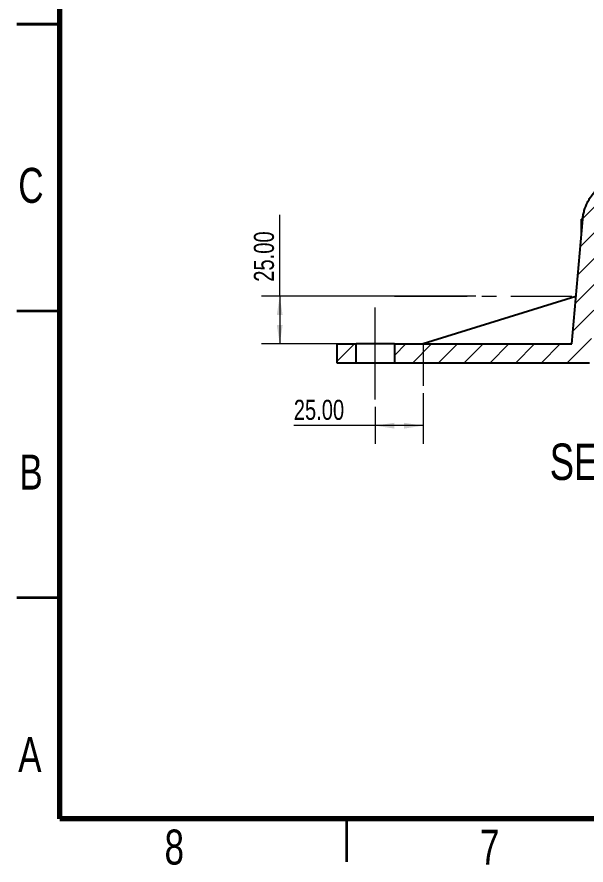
# Model space of a CAD drawing. Header units: millimetres. Extents: x 2 to 418, y 2 to 295.
# Drawn here: x 2.5 to 101.8, y 1.9 to 149.8 of the extents above; entities that cross this region are included whole.
import ezdxf

# ---------------------------------------------------------------- set-up
doc = ezdxf.new("R2010")
doc.units = ezdxf.units.MM
doc.linetypes.add('CENTERX2', pattern=[20.32, 12.7, -2.54, 2.54, -2.54])
doc.styles.add('SLDTEXTSTYLE0', font='TXT', dxfattribs={"width": 0.75})
doc.styles.add('SLDTEXTSTYLE3', font='TXT', dxfattribs={"width": 0.65})
doc.dimstyles.new('SLDDIMSTYLE2', dxfattribs={"dimtxt": 3.5, "dimasz": 3.302, "dimexe": 0, "dimexo": 0.0625, "dimgap": 0.875, "dimtad": 1, "dimlfac": 3, "dimrnd": 1e-09, "dimzin": 4, "dimdsep": 46, "dimtxsty": 'SLDTEXTSTYLE0', "dimsah": 1, "dimcen": 0.09, "dimadec": 0, "dimazin": 1, "dimtfac": 1, "dimtofl": 0, "dimtmove": 0, "dimatfit": 3, "dimfxl": 0, "dimfrac": 2, "dimtolj": 1, "dimtzin": 12, "dimarcsym": 0})

# ---------------------------------------------------------------- blocks, each defined once
blk = doc.blocks.new('_D_14')
at = {"color": 7, "linetype": 'Continuous', "lineweight": 0}
for p, q in [((73.33, 84.19), (73.33, 75.35)), ((65, 81.82), (65, 75.35)), ((65, 78.53), (50.78, 78.53)), ((73.33, 78.53), (65, 78.53))]:
    blk.add_line(p, q, dxfattribs=at)
at = {"color": 7, "linetype": 'Continuous', "lineweight": 18}
for points in [[(65, 78.53), (68.3, 78.02), (68.3, 79.03)], [(73.33, 78.53), (70.03, 79.03), (70.03, 78.02)]]:
    blk.add_solid(points, dxfattribs=at)
at = {"color": 7, "linetype": 'Continuous', "lineweight": 18, "insert": (50.78, 83.04), "char_height": 3.5, "attachment_point": 1, "style": 'SLDTEXTSTYLE0'}
blk.add_mtext('25.00', dxfattribs=at)
blk = doc.blocks.new('_D_15')
at = {"color": 7, "linetype": 'Continuous', "lineweight": 0}
for p, q in [((48.33, 101.11), (48.33, 115.26)), ((82.53, 101.11), (45.15, 101.11)), ((48.33, 101.11), (48.33, 92.77)), ((82.53, 92.77), (45.15, 92.77))]:
    blk.add_line(p, q, dxfattribs=at)
at = {"color": 7, "linetype": 'Continuous', "lineweight": 18}
for points in [[(48.33, 101.11), (47.82, 97.81), (48.84, 97.81)], [(48.33, 92.77), (48.84, 96.08), (47.82, 96.08)]]:
    blk.add_solid(points, dxfattribs=at)
at = {"color": 7, "linetype": 'Continuous', "lineweight": 18, "insert": (43.82, 103.62), "char_height": 3.5, "attachment_point": 1, "rotation": 90, "style": 'SLDTEXTSTYLE0'}
blk.add_mtext('25.00', dxfattribs=at)
blk = doc.blocks.new('SW_NOTE_0_3')
at = {"color": 0, "linetype": 'Continuous', "lineweight": 0, "attachment_point": 2}
for s, insert, char_height, style in [('SECTION', (17.36, 8.19), 6.35, 'SLDTEXTSTYLE0'), ('A-A', (41.06, 5.35), 3.5, 'SLDTEXTSTYLE0'), ('SCALE', (16.87, -2.86), 3.5, 'SLDTEXTSTYLE0'), ('1 : 3', (30.98, -2.86), 3.5, 'SLDTEXTSTYLE3')]:
    blk.add_mtext(s, dxfattribs=dict(at, insert=insert, char_height=char_height, style=style))

msp = doc.modelspace()

# ---------------------------------------------------------------- hatches: boundary and pattern name
at = {"linetype": 'Continuous', "lineweight": 18}
h = msp.add_hatch(dxfattribs=at)
h.set_pattern_fill('ANSI31', style=0)
edge = h.paths.add_edge_path(flags=0)
edge.add_ellipse((109.4202, 121.774771), major_axis=(3.188924, 0), ratio=0.1045284633, start_angle=18.05151582, end_angle=88.96656144)
edge.add_spline(control_points=[(109.477715, 122.10805), (109.457752, 122.108088), (109.437787, 122.108036), (109.417824, 122.107894)], knot_values=[0, 0, 0, 0, 0.0001796749, 0.0001796749, 0.0001796749, 0.0001796749], weights=[1, 1, 1, 1], degree=3, periodic=0)
edge.add_spline(control_points=[(109.417824, 122.107894), (109.304169, 122.107086), (109.190507, 122.103951), (109.07698, 122.098494), (108.145357, 122.053713), (107.208618, 121.847468), (106.344335, 121.496839), (105.480052, 121.14621), (104.664387, 120.641525), (103.964885, 120.024579), (103.265382, 119.407633), (102.66275, 118.661408), (102.206893, 117.847701), (101.751035, 117.033993), (101.429378, 116.13036), (101.26856, 115.211631), (101.227371, 114.97633), (101.196282, 114.739038), (101.175462, 114.501069)], knot_values=[0.122785334, 0.122785334, 0.122785334, 0.122785334, 0.1238059241, 0.1238059241, 0.1238059241, 0.1322739295, 0.1322739295, 0.1322739295, 0.1407419347, 0.1407419347, 0.1407419347, 0.1492099398, 0.1492099398, 0.1492099398, 0.1576779449, 0.1576779449, 0.1576779449, 0.1598236831, 0.1598236831, 0.1598236831, 0.1598236831], weights=[1, 1, 1, 1, 1, 1, 1, 1, 1, 1, 1, 1, 1, 1, 1, 1, 1, 1, 1], degree=3, periodic=0)
edge.add_spline(control_points=[(101.175462, 114.501069), (100.54186, 107.25897), (99.908259, 100.016871), (99.274657, 92.774771)], knot_values=[0.0839263316, 0.0839263316, 0.0839263316, 0.0839263316, 0.1493541979, 0.1493541979, 0.1493541979, 0.1493541979], weights=[1, 1, 1, 1], degree=3, periodic=0)
edge.add_line((99.274657, 92.774771), (68.329089, 92.774771))
edge.add_line((68.329089, 92.774771), (68.329089, 89.441438))
edge.add_line((68.329089, 89.441438), (102.329094, 89.441438))
edge.add_spline(control_points=[(102.329094, 89.441438), (103.051433, 97.697809), (103.773772, 105.954179), (104.496111, 114.21055)], knot_values=[0.1917733543, 0.1917733543, 0.1917733543, 0.1917733543, 0.2663645324, 0.2663645324, 0.2663645324, 0.2663645324], weights=[1, 1, 1, 1], degree=3, periodic=0)
edge.add_spline(control_points=[(104.496111, 114.21055), (104.508819, 114.355799), (104.527904, 114.50063), (104.553258, 114.644213), (104.614163, 114.989134), (104.712047, 115.329472), (104.843692, 115.654047), (105.054028, 116.172634), (105.356799, 116.662058), (105.726933, 117.081789), (106.097067, 117.50152), (106.544773, 117.863135), (107.032975, 118.136689), (107.521178, 118.410243), (108.063342, 118.603281), (108.614572, 118.699817), (108.898834, 118.749599), (109.188497, 118.774771), (109.477085, 118.774771)], knot_values=[0.0932933218, 0.0932933218, 0.0932933218, 0.0932933218, 0.0946067668, 0.0946067668, 0.0946067668, 0.0977590757, 0.0977590757, 0.0977590757, 0.102839879, 0.102839879, 0.102839879, 0.1079206823, 0.1079206823, 0.1079206823, 0.1130014858, 0.1130014858, 0.1130014858, 0.1156127824, 0.1156127824, 0.1156127824, 0.1156127824], weights=[1, 1, 1, 1, 1, 1, 1, 1, 1, 1, 1, 1, 1, 1, 1, 1, 1, 1, 1], degree=3, periodic=0)
edge.add_line((109.477085, 118.774771), (112.585076, 118.774771))
edge.add_line((112.585076, 118.774771), (112.585076, 121.774771))
edge.add_spline(control_points=[(112.585076, 121.774771), (112.585076, 121.777372), (112.58473, 121.779991), (112.584088, 121.782512), (112.582792, 121.7876), (112.580277, 121.792407), (112.577273, 121.796714), (112.574298, 121.80098), (112.570793, 121.804885), (112.567076, 121.808523), (112.555948, 121.819416), (112.542921, 121.828315), (112.52972, 121.836574), (112.515247, 121.84563), (112.500253, 121.853856), (112.485092, 121.861706), (112.474208, 121.867343), (112.463217, 121.872773), (112.45216, 121.878062)], knot_values=[0.0104678424, 0.0104678424, 0.0104678424, 0.0104678424, 0.0104908172, 0.0104908172, 0.0104908172, 0.0105375096, 0.0105375096, 0.0105375096, 0.0105833975, 0.0105833975, 0.0105833975, 0.0107214853, 0.0107214853, 0.0107214853, 0.0108724981, 0.0108724981, 0.0108724981, 0.0109816987, 0.0109816987, 0.0109816987, 0.0109816987], weights=[1, 1, 1, 1, 1, 1, 1, 1, 1, 1, 1, 1, 1, 1, 1, 1, 1, 1, 1], degree=3, periodic=0)
h = msp.add_hatch(dxfattribs=at)
h.set_pattern_fill('ANSI31', style=0)
h.paths.add_polyline_path([(58.329096, 92.774771), (58.329096, 89.441438), (61.662432, 89.441438), (61.662432, 92.774771)], flags=0)

# ---------------------------------------------------------------- linework, layer by layer
at = {"color": 7, "linetype": 'Continuous', "lineweight": 70}
for p, q in [((10, 10), (10, 287)), ((410, 10), (10, 10))]:
    msp.add_line(p, q, dxfattribs=at)
at = {"color": 7, "linetype": 'Continuous', "lineweight": 35}
for p, q in [((2.5, 148.5), (10, 148.5)), ((10, 148.5), (2.5, 148.5)), ((10, 98.5), (2.5, 98.5)), ((10, 48.5), (2.5, 48.5)), ((60, 10), (60, 2.5))]:
    msp.add_line(p, q, dxfattribs=at)
at = {"color": 7, "linetype": 'Continuous', "lineweight": 25}
for p, q in [((99.274657, 92.774771), (101.175462, 114.501069)), ((100.926956, 114.501069), (100.926956, 111.660638)), ((100.926956, 114.501069), (101.174127, 114.501069)), ((99.997563, 101.037618), (73.329094, 92.774771)), ((58.329096, 92.774771), (61.662432, 92.774771)), ((58.329096, 89.441438), (58.329096, 92.774771)), ((61.662432, 89.441438), (61.662432, 92.774771)), ((68.329089, 92.774771), (61.662432, 92.774771)), ((68.329089, 92.774771), (68.329089, 89.441438)), ((68.329089, 92.774771), (99.274657, 92.774771)), ((61.662432, 89.441438), (58.329096, 89.441438)), ((68.329089, 89.441438), (61.662432, 89.441438)), ((102.329094, 89.441438), (68.329089, 89.441438))]:
    msp.add_line(p, q, dxfattribs=at)
at = {"color": 7, "linetype": 'CENTERX2', "lineweight": 18}
for p, q in [((68.329089, 101.108105), (99.274657, 101.108105)), ((73.329094, 92.774771), (73.329094, 85.45632))]:
    msp.add_line(p, q, dxfattribs=at)
at = {"color": 7, "linetype": 'CENTERX2', "lineweight": 18, "ltscale": 16.666667}
msp.add_line((64.995761, 83.091438), (64.995761, 99.124771), dxfattribs=at)
at = {"color": 7, "linetype": 'Continuous', "lineweight": 25}
msp.add_open_spline([(101.175462, 114.501069), (101.197883, 114.757349), (101.232245, 115.013245), (101.324795, 115.521587), (101.382512, 115.771686), (101.5889, 116.51015), (101.770535, 116.986782), (102.109877, 117.677919), (102.234937, 117.905373), (102.503394, 118.344039), (102.646941, 118.555847), (103.104892, 119.169216), (103.446375, 119.548908), (103.919831, 119.985889), (104.017065, 120.071535), (104.214325, 120.23731), (104.314542, 120.317631), (104.619879, 120.551027), (105.039462, 120.84207), (105.483623, 121.093391), (105.940207, 121.324634), (106.175354, 121.430469), (106.895921, 121.715099), (107.386666, 121.857766), (108.137765, 122.003727), (108.390644, 122.040967), (108.901528, 122.092168), (109.160764, 122.106066), (109.417824, 122.107894)], degree=3, knots=[0, 0, 0, 0, 0.0625, 0.0625, 0.125, 0.125, 0.25, 0.25, 0.3125, 0.3125, 0.375, 0.375, 0.5, 0.5, 0.53125, 0.53125, 0.5625, 0.5625, 0.625, 0.6875, 0.6875, 0.75, 0.75, 0.875, 0.875, 0.9375, 0.9375, 1, 1, 1, 1], dxfattribs=at)

# ---------------------------------------------------------------- block references
at = {"color": 7, "linetype": 'Continuous', "lineweight": 0}
msp.add_blockref('SW_NOTE_0_3', (92.208504, 67.22375), dxfattribs=at)

# ---------------------------------------------------------------- texts
at = {"color": 7, "linetype": 'Continuous', "lineweight": 0, "char_height": 6.096, "attachment_point": 2, "style": 'SLDTEXTSTYLE0'}
for s, insert in [('C', (4.9365, 123.47569)), ('B', (4.953433, 73.47569)), ('A', (4.756583, 24.22569)), ('8', (29.938617, 8.11369)), ('7', (84.938617, 8.11369))]:
    msp.add_mtext(s, dxfattribs=dict(at, insert=insert))

# ---------------------------------------------------------------- dimensions: what is measured, and where the dimension line sits
at = {"color": 7, "linetype": 'Continuous', "lineweight": 18}
dim = msp.add_linear_dim(base=(48.329094, 92.774771), p1=(83.801873, 101.108105), p2=(83.801873, 92.774771), angle=90, dimstyle='SLDDIMSTYLE2', dxfattribs=at)
dim.commit()
dim.dimension.update_dxf_attribs({"geometry": '_D_15', "text_midpoint": (48.329094, 109.441438), "dimtype": 160})
dim = msp.add_linear_dim(base=(64.995761, 78.526975), p1=(73.329094, 85.45632), p2=(64.995761, 83.091438), dimstyle='SLDDIMSTYLE2', dxfattribs=at)
dim.commit()
dim.dimension.update_dxf_attribs({"geometry": '_D_14', "text_midpoint": (56.602279, 78.526975), "dimtype": 160})

doc.saveas('drawing.dxf')
